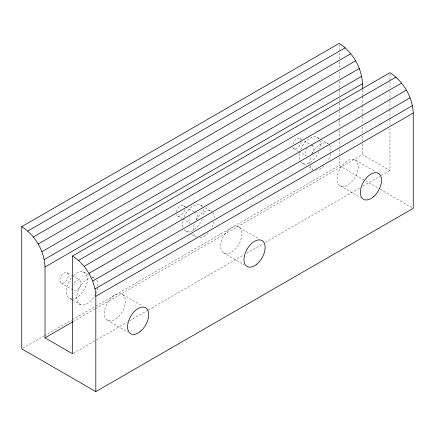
<?xml version="1.0" encoding="UTF-8"?>
<svg xmlns="http://www.w3.org/2000/svg" width="435" height="435" viewBox="0 0 435 435"><rect width="100%" height="100%" fill="white"/><g stroke="black" fill="none" stroke-linecap="round" stroke-linejoin="round"><path stroke-width="0.33" stroke-dasharray="2.17 1.63" d="M22.924 348.163L44.087 335.945M44.674 335.608L71.715 319.997M72.302 319.654L95.232 306.419M95.82 306.082L339.18 165.577L365.047 180.509M73.243 321.557L94.993 308.997M95.58 308.66L362.458 154.577L389.972 170.46L389.972 127.7M73.129 353.389L96.053 340.154M96.641 339.817L127.21 322.166M129.559 320.807L147.78 310.291M148.368 309.948L243.6 254.97M246.542 253.273L263.001 243.769M265.35 242.409L359.99 187.768M362.931 186.071L380.565 175.892M381.152 175.555L389.972 170.46M317.332 137.444L320.274 139.14M320.861 139.477L327.914 143.55M355.129 159.944A14.964 8.64 -60 0 1 350.387 183.124A14.964 8.64 -60 0 1 337.424 175.642A14.964 8.64 -60 0 1 355.129 159.944L375.497 171.705M300.052 138.531L301.781 139.532M304.092 140.864L310.443 144.529M311.02 144.86L312.749 145.861M365.634 180.846L379.744 188.991M380.331 189.334L413.25 208.338M293.663 148.634L298.279 151.298M298.856 151.63L306.36 155.964A5.987 3.458 -60 0 1 306.778 148.83M302.368 163.359L306.485 165.735M308.834 167.094L312.95 169.471A14.964 8.64 -60 0 1 310.209 165.572M340.165 185.865L360.533 197.626M200.644 205.151L202.998 206.511M205.347 207.865L211.225 211.263M239.092 227.369A14.964 8.64 -60 0 1 233.492 250.756A14.964 8.64 -60 0 1 221.181 242.181A14.964 8.64 -60 0 1 239.092 227.369L259.461 239.13M183.461 205.597L185.19 206.598M185.767 206.929L193.847 211.595M194.423 211.927L196.158 212.927A5.987 3.458 -60 0 1 195.592 220.714M177.475 215.967L182.091 218.631M182.667 218.963L190.171 223.296A5.987 3.458 -60 0 1 190.171 216.385M185.68 231.072L189.209 233.106M191.558 234.465L196.261 237.178A14.964 8.64 -60 0 1 193.526 233.285M223.416 252.833L244.367 264.931M122.344 294.343A14.964 8.64 -60 0 1 117.602 317.523A14.964 8.64 -60 0 1 104.645 310.041A14.964 8.64 -60 0 1 122.344 294.343L142.713 306.104M83.422 271.967L88.713 275.023M91.654 276.72L94.003 278.074M67.066 272.794A5.987 3.458 -60 0 1 65.168 282.065A5.987 3.458 -60 0 1 59.986 279.074A5.987 3.458 -60 0 1 67.066 272.794L71.683 275.458M72.259 275.795L79.763 280.124M61.079 283.163L73.781 290.493A5.987 3.458 -60 0 0 79.931 286.73A5.987 3.458 -60 0 0 79.398 279.961A5.987 3.458 -60 0 0 73.303 284.506M70.122 298.649L71.884 299.671M72.471 300.009L80.703 304.761M107.38 320.263L127.749 332.019M389.972 74.075L389.972 80.861M389.972 81.541L389.972 88.327M389.972 91.045L389.972 99.871M389.972 100.545L389.972 109.37M389.972 110.05L389.972 118.875M389.972 119.554L389.972 124.981M362.458 89.789L362.458 95.863M362.458 96.537L362.458 104.634M362.458 105.308L362.458 124.209M362.458 126.906L362.458 132.98M362.458 135.682L362.458 141.081M362.458 143.778L362.458 154.577M339.18 44.751L339.18 50.183M339.18 52.896L339.18 59.008M339.18 61.721L339.18 69.187M339.18 71.906L339.18 78.691M339.18 81.405L339.18 89.55M339.18 90.23L339.18 95.662M339.18 98.375L339.18 102.448M339.18 103.128L339.18 119.418M339.18 120.098L339.18 127.564M339.18 130.277L339.18 146.568M339.18 149.287L339.18 154.713M339.18 157.432L339.18 165.577M96.646 280.211A14.964 8.64 -60 0 1 97.918 285.947M97.723 287.85A14.964 8.64 -60 0 1 96.13 293.174M95.58 294.348A14.964 8.64 -60 0 1 81.91 305.038A14.964 8.64 -60 0 1 77.609 292.282A14.964 8.64 -60 0 1 90.078 278.041M92.269 277.758A14.964 8.64 -60 0 1 95.02 278.574M73.401 275.676A14.964 8.64 -60 0 1 87.343 279.781A14.964 8.64 -60 0 1 72.476 298.954M71.857 298.965A14.964 8.64 -60 0 1 66.191 291.51A14.964 8.64 -60 0 1 71.715 277.497M176.376 211.878A5.987 3.458 -60 0 1 180.465 205.891A5.987 3.458 -60 0 1 184.554 207.158M184.554 209.686A5.987 3.458 -60 0 1 180.465 215.668A5.987 3.458 -60 0 1 176.376 214.406M196.261 219.898A14.964 8.64 -60 0 1 212.546 212.356M212.911 212.818A14.964 8.64 -60 0 1 214.325 218.109M213.966 221.48A14.964 8.64 -60 0 1 211.225 228.538M208.218 232.709A14.964 8.64 -60 0 1 199.061 237.88M193.162 230.327A14.964 8.64 -60 0 1 194.581 223.4M184 217.293A14.964 8.64 -60 0 1 202.329 206.712M203.384 209.05A14.964 8.64 -60 0 1 203.107 216.548M202.329 218.93A14.964 8.64 -60 0 1 184 229.511M182.945 227.173A14.964 8.64 -60 0 1 182.945 220.85M312.33 153.332A14.964 8.64 -60 0 1 329.23 144.643M329.594 145.111A14.964 8.64 -60 0 1 330.779 153.082M330.654 153.772A14.964 8.64 -60 0 1 327.914 160.83M324.048 165.904A14.964 8.64 -60 0 1 315.75 170.172M309.91 163.859A14.964 8.64 -60 0 1 311.047 156.285M300.688 149.586A14.964 8.64 -60 0 1 314.32 136.748A14.964 8.64 -60 0 1 319.796 148.835M318.773 151.81A14.964 8.64 -60 0 1 300.688 161.804M299.628 159.466A14.964 8.64 -60 0 1 299.628 153.142M311.922 145.497A5.987 3.458 -60 0 1 311.411 154.235M292.858 144.3A5.987 3.458 -60 0 1 297.154 138.537A5.987 3.458 -60 0 1 301.015 140.249M301.08 141.484A5.987 3.458 -60 0 1 297.116 148.313A5.987 3.458 -60 0 1 292.706 146.916"/><path stroke-width="0.65" d="M21.75 226.662C35.289 235.373 44.256 250.903 45.028 266.981L45.028 337.848L72.542 353.731L72.542 255.987L389.972 72.716C403.511 81.427 412.478 96.956 413.25 113.035L413.25 208.338L95.82 391.603L21.75 348.843L21.75 226.662L339.18 43.397C354.28 53.081 363.546 71.188 362.458 89.115M27.775 231.056L345.205 47.79M33.392 236.983L350.822 53.717M38.209 244.04L355.645 60.77M41.912 251.74L359.343 68.474M44.234 259.565L361.67 76.299M45.028 266.981L362.458 83.716M72.542 255.987L78.566 260.38L395.997 77.109M78.566 260.38L84.178 266.307L401.608 83.036M84.178 266.307L89.001 273.359L406.431 90.094M95.82 391.603L95.82 296.306L95.026 288.889L92.698 281.064L410.129 97.799M95.026 288.889L412.456 105.623M95.82 296.306L413.25 113.035M45.028 337.848L72.656 321.895M89.001 273.359L92.698 281.064M140.88 330.964A14.964 8.64 -60 0 0 145.622 307.784A14.964 8.64 -60 0 0 127.923 323.482A14.964 8.64 -60 0 0 140.88 330.964M256.77 264.197A14.964 8.64 -60 0 0 262.376 240.811A14.964 8.64 -60 0 0 244.459 255.622A14.964 8.64 -60 0 0 256.77 264.197M373.665 196.566A14.964 8.64 -60 0 0 378.406 173.386A14.964 8.64 -60 0 0 360.707 189.084A14.964 8.64 -60 0 0 373.665 196.566"/></g></svg>
